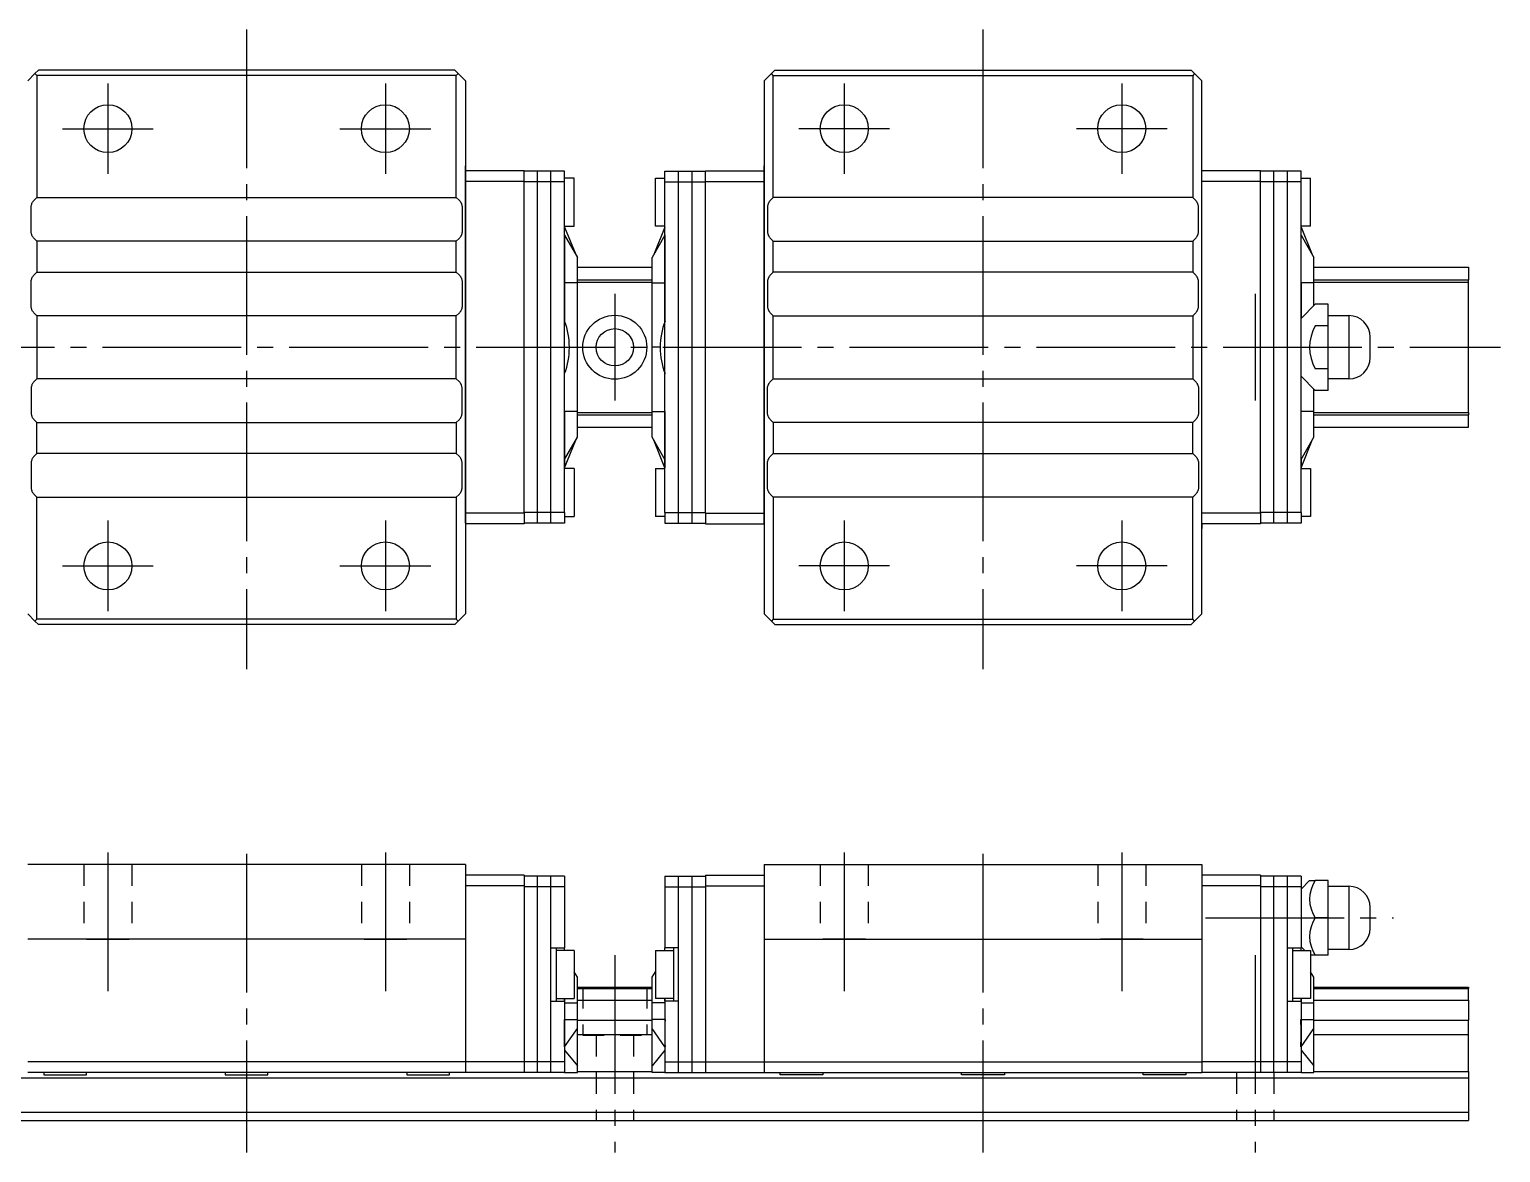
# Model space of a CAD drawing. Extents: x -21 to 215, y 874 to 999.
# Drawn here: x 77 to 214.8, y 893.3 to 998.6 of the extents above; entities that cross this region are included whole.
import ezdxf

# ---------------------------------------------------------------- set-up
doc = ezdxf.new("R2010")
doc.units = 0
doc.linetypes.add('CENTER', pattern=[17.5, 13, -1.5, 1.5, -1.5])
doc.linetypes.add('DASHED', pattern=[3.5, 2, -1.5])
doc.layers.get('0').update_dxf_attribs({"linetype": 'CONTINUOUS'})
doc.layers.add('CENTER', color=1, linetype='CENTER')

msp = doc.modelspace()

# ---------------------------------------------------------------- linework, layer by layer
at = {"color": 7, "linetype": 'CONTINUOUS'}
for p, q in [((77.48, 994.5), (76.81, 993.83)), ((77.81, 994.83), (77.48, 994.5)), ((77.48, 994.5), (77.66, 994.33)), ((116.96, 994.33), (77.66, 994.33)), ((77.66, 994.33), (77.66, 982.88)), ((116.81, 994.83), (77.81, 994.83)), ((117.13, 994.5), (116.81, 994.83)), ((116.96, 994.33), (117.13, 994.5)), ((116.96, 982.88), (116.96, 994.33)), ((117.81, 993.83), (117.13, 994.5)), ((145.81, 993.83), (146.48, 994.5)), ((146.48, 994.5), (146.81, 994.83)), ((146.66, 994.33), (146.48, 994.5)), ((146.66, 994.33), (185.96, 994.33)), ((146.66, 982.88), (146.66, 994.33)), ((146.81, 994.83), (185.81, 994.83)), ((185.81, 994.83), (186.13, 994.5)), ((186.13, 994.5), (185.96, 994.33)), ((185.96, 994.33), (185.96, 982.88)), ((186.13, 994.5), (186.81, 993.83)), ((117.81, 993.83), (117.81, 943.83)), ((145.81, 993.83), (145.81, 943.83)), ((186.81, 943.83), (186.81, 993.83)), ((117.81, 985.33), (117.81, 985.83)), ((145.81, 985.33), (145.81, 985.83)), ((186.81, 985.33), (186.81, 985.83)), ((117.81, 985.43), (117.81, 976.63)), ((123.31, 985.38), (117.81, 985.38)), ((117.81, 952.33), (117.81, 985.33)), ((123.31, 984.38), (117.81, 984.38)), ((123.31, 984.38), (123.31, 985.38)), ((127.11, 985.33), (123.31, 985.33)), ((123.31, 953.28), (123.31, 984.38)), ((127.11, 984.33), (123.31, 984.33)), ((124.57, 952.33), (124.57, 985.33)), ((125.83, 952.33), (125.83, 985.33)), ((127.11, 984.33), (127.11, 985.33)), ((128.01, 984.68), (127.11, 984.68)), ((127.11, 953.33), (127.11, 984.33)), ((128.01, 980.18), (128.01, 984.68)), ((135.61, 984.68), (136.51, 984.68)), ((135.61, 980.18), (135.61, 984.68)), ((136.51, 984.33), (136.51, 985.33)), ((136.51, 985.33), (140.31, 985.33)), ((136.51, 953.33), (136.51, 984.33)), ((136.51, 984.33), (140.31, 984.33)), ((137.79, 952.33), (137.79, 985.33)), ((139.05, 952.33), (139.05, 985.33)), ((140.31, 985.38), (145.81, 985.38)), ((140.31, 984.38), (140.31, 985.38)), ((140.31, 953.28), (140.31, 984.38)), ((140.31, 984.38), (145.81, 984.38)), ((145.81, 985.43), (145.81, 976.63)), ((145.81, 952.33), (145.81, 985.33)), ((186.81, 976.63), (186.81, 985.43)), ((192.31, 985.38), (186.81, 985.38)), ((186.81, 952.33), (186.81, 985.33)), ((192.31, 984.38), (186.81, 984.38)), ((192.31, 984.38), (192.31, 985.38)), ((196.11, 985.33), (192.31, 985.33)), ((192.31, 979.48), (192.31, 984.38)), ((196.11, 984.33), (192.31, 984.33)), ((193.57, 952.33), (193.57, 985.33)), ((194.83, 952.33), (194.83, 985.33)), ((196.11, 984.33), (196.11, 985.33)), ((196.11, 984.68), (197.01, 984.68)), ((196.11, 953.33), (196.11, 984.33)), ((197.01, 980.18), (197.01, 984.68)), ((77.4, 982.62), (77.66, 982.88)), ((77.66, 982.88), (116.96, 982.88)), ((116.96, 982.88), (117.22, 982.62)), ((146.66, 982.88), (146.4, 982.62)), ((185.96, 982.88), (146.66, 982.88)), ((186.22, 982.62), (185.96, 982.88)), ((77.11, 982.01), (77.12, 982.06)), ((77.11, 981.96), (77.11, 982.01)), ((77.11, 981.91), (77.11, 981.96)), ((77.11, 979.74), (77.11, 981.91)), ((77.12, 982.06), (77.13, 982.11)), ((77.13, 982.11), (77.14, 982.16)), ((77.14, 982.16), (77.15, 982.2)), ((77.15, 982.2), (77.17, 982.25)), ((77.17, 982.25), (77.19, 982.3)), ((77.19, 982.3), (77.2, 982.34)), ((77.2, 982.34), (77.23, 982.38)), ((77.23, 982.38), (77.25, 982.43)), ((77.25, 982.43), (77.28, 982.47)), ((77.28, 982.47), (77.31, 982.51)), ((77.31, 982.51), (77.34, 982.55)), ((77.34, 982.55), (77.37, 982.58)), ((77.37, 982.58), (77.4, 982.62)), ((117.22, 982.62), (117.25, 982.58)), ((117.25, 982.58), (117.28, 982.55)), ((117.28, 982.55), (117.31, 982.51)), ((117.31, 982.51), (117.34, 982.47)), ((117.34, 982.47), (117.37, 982.43)), ((117.37, 982.43), (117.39, 982.38)), ((117.39, 982.38), (117.41, 982.34)), ((117.41, 982.34), (117.43, 982.3)), ((117.43, 982.3), (117.45, 982.25)), ((117.45, 982.25), (117.47, 982.2)), ((117.47, 982.2), (117.48, 982.16)), ((117.48, 982.16), (117.49, 982.11)), ((117.49, 982.11), (117.5, 982.06)), ((117.5, 982.06), (117.5, 982.01)), ((117.5, 982.01), (117.51, 981.96)), ((117.51, 981.96), (117.51, 981.91)), ((117.51, 981.91), (117.51, 979.74)), ((146.12, 982.06), (146.11, 982.01)), ((146.11, 982.01), (146.11, 981.96)), ((146.11, 981.96), (146.11, 981.91)), ((146.11, 981.91), (146.11, 979.74)), ((146.13, 982.11), (146.12, 982.06)), ((146.14, 982.16), (146.13, 982.11)), ((146.15, 982.2), (146.14, 982.16)), ((146.17, 982.25), (146.15, 982.2)), ((146.19, 982.3), (146.17, 982.25)), ((146.2, 982.34), (146.19, 982.3)), ((146.23, 982.38), (146.2, 982.34)), ((146.25, 982.43), (146.23, 982.38)), ((146.28, 982.47), (146.25, 982.43)), ((146.31, 982.51), (146.28, 982.47)), ((146.34, 982.55), (146.31, 982.51)), ((146.37, 982.58), (146.34, 982.55)), ((146.4, 982.62), (146.37, 982.58)), ((186.25, 982.58), (186.22, 982.62)), ((186.28, 982.55), (186.25, 982.58)), ((186.31, 982.51), (186.28, 982.55)), ((186.34, 982.47), (186.31, 982.51)), ((186.37, 982.43), (186.34, 982.47)), ((186.39, 982.38), (186.37, 982.43)), ((186.41, 982.34), (186.39, 982.38)), ((186.43, 982.3), (186.41, 982.34)), ((186.45, 982.25), (186.43, 982.3)), ((186.47, 982.2), (186.45, 982.25)), ((186.48, 982.16), (186.47, 982.2)), ((186.49, 982.11), (186.48, 982.16)), ((186.5, 982.06), (186.49, 982.11)), ((186.5, 982.01), (186.5, 982.06)), ((186.51, 981.96), (186.5, 982.01)), ((186.51, 981.91), (186.51, 981.96)), ((186.51, 979.74), (186.51, 981.91)), ((127.11, 980.18), (128.01, 980.18)), ((136.51, 980.18), (135.61, 980.18)), ((197.01, 980.18), (196.11, 980.18)), ((77.11, 979.69), (77.11, 979.74)), ((77.11, 979.64), (77.11, 979.69)), ((77.12, 979.59), (77.11, 979.64)), ((77.13, 979.55), (77.12, 979.59)), ((77.14, 979.5), (77.13, 979.55)), ((77.15, 979.45), (77.14, 979.5)), ((77.17, 979.4), (77.15, 979.45)), ((77.19, 979.36), (77.17, 979.4)), ((77.2, 979.31), (77.19, 979.36)), ((77.23, 979.27), (77.2, 979.31)), ((77.25, 979.23), (77.23, 979.27)), ((77.28, 979.19), (77.25, 979.23)), ((77.31, 979.15), (77.28, 979.19)), ((77.34, 979.11), (77.31, 979.15)), ((77.37, 979.07), (77.34, 979.11)), ((77.4, 979.03), (77.37, 979.07)), ((77.66, 978.78), (77.4, 979.03)), ((77.66, 978.78), (77.66, 975.88)), ((116.96, 978.78), (77.66, 978.78)), ((117.22, 979.03), (116.96, 978.78)), ((116.96, 975.88), (116.96, 978.78)), ((117.25, 979.07), (117.22, 979.03)), ((117.28, 979.11), (117.25, 979.07)), ((117.31, 979.15), (117.28, 979.11)), ((117.34, 979.19), (117.31, 979.15)), ((117.37, 979.23), (117.34, 979.19)), ((117.39, 979.27), (117.37, 979.23)), ((117.41, 979.31), (117.39, 979.27)), ((117.43, 979.36), (117.41, 979.31)), ((117.45, 979.4), (117.43, 979.36)), ((117.47, 979.45), (117.45, 979.4)), ((117.48, 979.5), (117.47, 979.45)), ((117.49, 979.55), (117.48, 979.5)), ((117.5, 979.59), (117.49, 979.55)), ((117.51, 979.69), (117.5, 979.64)), ((117.5, 979.64), (117.5, 979.59)), ((117.51, 979.74), (117.51, 979.69)), ((127.11, 980.11), (128.15, 977.53)), ((127.11, 979.36), (127.11, 980.11)), ((127.11, 980.11), (127.11, 980.11)), ((127.11, 979.36), (128.31, 977.26)), ((127.11, 979.36), (127.11, 979.36)), ((136.51, 979.36), (135.31, 977.26)), ((136.51, 980.11), (135.47, 977.53)), ((136.51, 979.36), (136.51, 980.11)), ((136.51, 980.11), (136.51, 980.11)), ((136.51, 979.36), (136.51, 979.36)), ((146.11, 979.74), (146.11, 979.69)), ((146.11, 979.69), (146.11, 979.64)), ((146.11, 979.64), (146.12, 979.59)), ((146.12, 979.59), (146.13, 979.55)), ((146.13, 979.55), (146.14, 979.5)), ((146.14, 979.5), (146.15, 979.45)), ((146.15, 979.45), (146.17, 979.4)), ((146.17, 979.4), (146.19, 979.36)), ((146.19, 979.36), (146.2, 979.31)), ((146.2, 979.31), (146.23, 979.27)), ((146.23, 979.27), (146.25, 979.23)), ((146.25, 979.23), (146.28, 979.19)), ((146.28, 979.19), (146.31, 979.15)), ((146.31, 979.15), (146.34, 979.11)), ((146.34, 979.11), (146.37, 979.07)), ((146.37, 979.07), (146.4, 979.03)), ((146.4, 979.03), (146.66, 978.78)), ((146.66, 978.78), (185.96, 978.78)), ((146.66, 975.88), (146.66, 978.78)), ((185.96, 978.78), (186.22, 979.03)), ((185.96, 978.78), (185.96, 975.88)), ((186.22, 979.03), (186.25, 979.07)), ((186.25, 979.07), (186.28, 979.11)), ((186.28, 979.11), (186.31, 979.15)), ((186.31, 979.15), (186.34, 979.19)), ((186.34, 979.19), (186.37, 979.23)), ((186.37, 979.23), (186.39, 979.27)), ((186.39, 979.27), (186.41, 979.31)), ((186.41, 979.31), (186.43, 979.36)), ((186.43, 979.36), (186.45, 979.4)), ((186.45, 979.4), (186.47, 979.45)), ((186.47, 979.45), (186.48, 979.5)), ((186.48, 979.5), (186.49, 979.55)), ((186.49, 979.55), (186.5, 979.59)), ((186.5, 979.64), (186.51, 979.69)), ((186.5, 979.59), (186.5, 979.64)), ((186.51, 979.69), (186.51, 979.74)), ((192.31, 978.29), (192.31, 979.48)), ((192.31, 978.29), (192.31, 979.48)), ((196.11, 980.11), (197.15, 977.53)), ((196.11, 980.11), (197.15, 977.53)), ((196.11, 980.11), (196.11, 980.11)), ((196.11, 979.36), (196.11, 980.11)), ((196.11, 979.36), (196.11, 980.11)), ((196.11, 980.11), (196.11, 980.11)), ((196.11, 979.36), (197.31, 977.26)), ((196.11, 979.36), (197.31, 977.26)), ((196.11, 979.36), (196.11, 979.36)), ((196.11, 979.36), (196.11, 979.36)), ((192.31, 953.28), (192.31, 978.29)), ((117.81, 976.63), (117.81, 952.23)), ((128.31, 960.4), (128.31, 977.26)), ((128.31, 976.33), (135.31, 976.33)), ((135.31, 960.4), (135.31, 977.26)), ((145.81, 976.63), (145.81, 952.23)), ((186.81, 961.03), (186.81, 976.63)), ((197.31, 972.73), (197.31, 977.26)), ((197.31, 976.33), (211.81, 976.33)), ((211.81, 976.33), (211.81, 975.15)), ((77.11, 975.01), (77.12, 975.06)), ((77.11, 974.96), (77.11, 975.01)), ((77.11, 974.91), (77.11, 974.96)), ((77.11, 972.74), (77.11, 974.91)), ((77.12, 975.06), (77.13, 975.11)), ((77.13, 975.11), (77.14, 975.16)), ((77.14, 975.16), (77.15, 975.2)), ((77.15, 975.2), (77.17, 975.25)), ((77.17, 975.25), (77.19, 975.3)), ((77.19, 975.3), (77.2, 975.34)), ((77.2, 975.34), (77.23, 975.38)), ((77.23, 975.38), (77.25, 975.43)), ((77.25, 975.43), (77.28, 975.47)), ((77.28, 975.47), (77.31, 975.51)), ((77.31, 975.51), (77.34, 975.55)), ((77.34, 975.55), (77.37, 975.58)), ((77.37, 975.58), (77.4, 975.62)), ((77.4, 975.62), (77.66, 975.88)), ((77.66, 975.88), (116.96, 975.88)), ((116.96, 975.88), (117.22, 975.62)), ((117.22, 975.62), (117.25, 975.58)), ((117.25, 975.58), (117.28, 975.55)), ((117.28, 975.55), (117.31, 975.51)), ((117.31, 975.51), (117.34, 975.47)), ((117.34, 975.47), (117.37, 975.43)), ((117.37, 975.43), (117.39, 975.38)), ((117.39, 975.38), (117.41, 975.34)), ((117.41, 975.34), (117.43, 975.3)), ((117.43, 975.3), (117.45, 975.25)), ((117.45, 975.25), (117.47, 975.2)), ((117.47, 975.2), (117.48, 975.16)), ((117.48, 975.16), (117.49, 975.11)), ((117.49, 975.11), (117.5, 975.06)), ((117.5, 975.06), (117.5, 975.01)), ((117.5, 975.01), (117.51, 974.96)), ((117.51, 974.96), (117.51, 974.91)), ((117.51, 974.91), (117.51, 972.74)), ((128.31, 974.86), (127.11, 974.86)), ((127.11, 974.86), (127.11, 974.86)), ((127.11, 974.86), (127.11, 972.32)), ((128.31, 975.15), (135.31, 975.15)), ((128.31, 974.93), (135.31, 974.93)), ((135.31, 974.86), (136.51, 974.86)), ((136.51, 974.86), (136.51, 972.32)), ((136.51, 974.86), (136.51, 974.86)), ((146.12, 975.06), (146.11, 975.01)), ((146.11, 975.01), (146.11, 974.96)), ((146.11, 974.96), (146.11, 974.91)), ((146.11, 974.91), (146.11, 972.74)), ((146.13, 975.11), (146.12, 975.06)), ((146.14, 975.16), (146.13, 975.11)), ((146.15, 975.2), (146.14, 975.16)), ((146.17, 975.25), (146.15, 975.2)), ((146.19, 975.3), (146.17, 975.25)), ((146.2, 975.34), (146.19, 975.3)), ((146.23, 975.38), (146.2, 975.34)), ((146.25, 975.43), (146.23, 975.38)), ((146.28, 975.47), (146.25, 975.43)), ((146.31, 975.51), (146.28, 975.47)), ((146.34, 975.55), (146.31, 975.51)), ((146.37, 975.58), (146.34, 975.55)), ((146.4, 975.62), (146.37, 975.58)), ((146.66, 975.88), (146.4, 975.62)), ((185.96, 975.88), (146.66, 975.88)), ((186.22, 975.62), (185.96, 975.88)), ((186.25, 975.58), (186.22, 975.62)), ((186.28, 975.55), (186.25, 975.58)), ((186.31, 975.51), (186.28, 975.55)), ((186.34, 975.47), (186.31, 975.51)), ((186.37, 975.43), (186.34, 975.47)), ((186.39, 975.38), (186.37, 975.43)), ((186.41, 975.34), (186.39, 975.38)), ((186.43, 975.3), (186.41, 975.34)), ((186.45, 975.25), (186.43, 975.3)), ((186.47, 975.2), (186.45, 975.25)), ((186.48, 975.16), (186.47, 975.2)), ((186.49, 975.11), (186.48, 975.16)), ((186.5, 975.06), (186.49, 975.11)), ((186.5, 975.01), (186.5, 975.06)), ((186.51, 974.96), (186.5, 975.01)), ((186.51, 974.91), (186.51, 974.96)), ((186.51, 972.74), (186.51, 974.91)), ((196.11, 974.86), (196.11, 974.86)), ((196.11, 974.86), (196.11, 972.32)), ((197.31, 974.86), (196.11, 974.86)), ((196.11, 974.86), (196.11, 972.32)), ((197.31, 974.86), (196.11, 974.86)), ((196.11, 974.86), (196.11, 974.86)), ((197.31, 975.15), (211.81, 975.15)), ((197.31, 974.93), (211.81, 974.93)), ((211.81, 974.93), (211.81, 975.15)), ((211.81, 962.73), (211.81, 974.93)), ((77.11, 972.69), (77.11, 972.74)), ((77.11, 972.64), (77.11, 972.69)), ((77.12, 972.59), (77.11, 972.64)), ((77.13, 972.55), (77.12, 972.59)), ((77.14, 972.5), (77.13, 972.55)), ((77.15, 972.45), (77.14, 972.5)), ((77.17, 972.4), (77.15, 972.45)), ((77.19, 972.36), (77.17, 972.4)), ((77.2, 972.31), (77.19, 972.36)), ((77.23, 972.27), (77.2, 972.31)), ((77.25, 972.23), (77.23, 972.27)), ((77.28, 972.19), (77.25, 972.23)), ((77.31, 972.15), (77.28, 972.19)), ((77.34, 972.11), (77.31, 972.15)), ((77.37, 972.07), (77.34, 972.11)), ((77.4, 972.03), (77.37, 972.07)), ((77.66, 971.78), (77.4, 972.03)), ((117.22, 972.03), (116.96, 971.78)), ((117.25, 972.07), (117.22, 972.03)), ((117.28, 972.11), (117.25, 972.07)), ((117.31, 972.15), (117.28, 972.11)), ((117.34, 972.19), (117.31, 972.15)), ((117.37, 972.23), (117.34, 972.19)), ((117.39, 972.27), (117.37, 972.23)), ((117.41, 972.31), (117.39, 972.27)), ((117.43, 972.36), (117.41, 972.31)), ((117.45, 972.4), (117.43, 972.36)), ((117.47, 972.45), (117.45, 972.4)), ((117.48, 972.5), (117.47, 972.45)), ((117.49, 972.55), (117.48, 972.5)), ((117.5, 972.59), (117.49, 972.55)), ((117.51, 972.69), (117.5, 972.64)), ((117.5, 972.64), (117.5, 972.59)), ((117.51, 972.74), (117.51, 972.69)), ((127.11, 972.32), (127.11, 971.28)), ((136.51, 972.32), (136.51, 971.28)), ((146.11, 972.74), (146.11, 972.69)), ((146.11, 972.69), (146.11, 972.64)), ((146.11, 972.64), (146.12, 972.59)), ((146.12, 972.59), (146.13, 972.55)), ((146.13, 972.55), (146.14, 972.5)), ((146.14, 972.5), (146.15, 972.45)), ((146.15, 972.45), (146.17, 972.4)), ((146.17, 972.4), (146.19, 972.36)), ((146.19, 972.36), (146.2, 972.31)), ((146.2, 972.31), (146.23, 972.27)), ((146.23, 972.27), (146.25, 972.23)), ((146.25, 972.23), (146.28, 972.19)), ((146.28, 972.19), (146.31, 972.15)), ((146.31, 972.15), (146.34, 972.11)), ((146.34, 972.11), (146.37, 972.07)), ((146.37, 972.07), (146.4, 972.03)), ((146.4, 972.03), (146.66, 971.78)), ((185.96, 971.78), (186.22, 972.03)), ((186.22, 972.03), (186.25, 972.07)), ((186.25, 972.07), (186.28, 972.11)), ((186.28, 972.11), (186.31, 972.15)), ((186.31, 972.15), (186.34, 972.19)), ((186.34, 972.19), (186.37, 972.23)), ((186.37, 972.23), (186.39, 972.27)), ((186.39, 972.27), (186.41, 972.31)), ((186.41, 972.31), (186.43, 972.36)), ((186.43, 972.36), (186.45, 972.4)), ((186.45, 972.4), (186.47, 972.45)), ((186.47, 972.45), (186.48, 972.5)), ((186.48, 972.5), (186.49, 972.55)), ((186.49, 972.55), (186.5, 972.59)), ((186.5, 972.64), (186.51, 972.69)), ((186.5, 972.59), (186.5, 972.64)), ((186.51, 972.69), (186.51, 972.74)), ((196.11, 971.53), (197.45, 972.87)), ((196.11, 972.32), (196.11, 971.53)), ((196.11, 972.32), (196.11, 971.53)), ((198.66, 972.87), (197.45, 972.87)), ((198.66, 970.85), (198.66, 972.87)), ((116.96, 971.78), (77.66, 971.78)), ((77.66, 971.78), (77.66, 965.88)), ((77.66, 970.87), (77.66, 966.78)), ((116.96, 965.88), (116.96, 971.78)), ((116.96, 966.78), (116.96, 970.87)), ((127.11, 971.28), (127.11, 971.28)), ((136.51, 971.28), (136.51, 971.28)), ((146.66, 971.78), (185.96, 971.78)), ((146.66, 965.88), (146.66, 971.78)), ((146.66, 966.78), (146.66, 970.87)), ((185.96, 971.78), (185.96, 965.88)), ((185.96, 970.87), (185.96, 966.78)), ((198.66, 970.85), (197.45, 970.85)), ((198.66, 971.8), (200.59, 971.8)), ((198.66, 966.81), (198.66, 970.85)), ((200.59, 971.8), (200.59, 965.86)), ((202.59, 967.86), (202.59, 969.8)), ((127.55, 968.83), (128.31, 968.83)), ((136.06, 968.83), (135.31, 968.83)), ((127.11, 966.37), (127.11, 966.37)), ((127.11, 965.33), (127.11, 966.37)), ((136.51, 965.33), (136.51, 966.37)), ((136.51, 966.37), (136.51, 966.37)), ((198.66, 966.81), (197.45, 966.81)), ((198.66, 964.79), (198.66, 966.81)), ((77.12, 965.06), (77.11, 965.01)), ((77.11, 965.01), (77.11, 964.96)), ((77.11, 964.96), (77.11, 964.91)), ((77.13, 965.11), (77.12, 965.06)), ((77.14, 965.16), (77.13, 965.11)), ((77.15, 965.2), (77.14, 965.16)), ((77.17, 965.25), (77.15, 965.2)), ((77.19, 965.3), (77.17, 965.25)), ((77.2, 965.34), (77.19, 965.3)), ((77.23, 965.38), (77.2, 965.34)), ((77.25, 965.43), (77.23, 965.38)), ((77.28, 965.47), (77.25, 965.43)), ((77.31, 965.51), (77.28, 965.47)), ((77.34, 965.55), (77.31, 965.51)), ((77.37, 965.58), (77.34, 965.55)), ((77.4, 965.62), (77.37, 965.58)), ((77.66, 965.88), (77.4, 965.62)), ((116.96, 965.88), (77.66, 965.88)), ((117.22, 965.62), (116.96, 965.88)), ((117.25, 965.58), (117.22, 965.62)), ((117.28, 965.55), (117.25, 965.58)), ((117.31, 965.51), (117.28, 965.55)), ((117.34, 965.47), (117.31, 965.51)), ((117.37, 965.43), (117.34, 965.47)), ((117.39, 965.38), (117.37, 965.43)), ((117.41, 965.34), (117.39, 965.38)), ((117.43, 965.3), (117.41, 965.34)), ((117.45, 965.25), (117.43, 965.3)), ((117.47, 965.2), (117.45, 965.25)), ((117.48, 965.16), (117.47, 965.2)), ((117.49, 965.11), (117.48, 965.16)), ((117.5, 965.06), (117.49, 965.11)), ((117.5, 965.01), (117.5, 965.06)), ((117.51, 964.96), (117.5, 965.01)), ((117.51, 964.91), (117.51, 964.96)), ((127.11, 962.8), (127.11, 965.33)), ((136.51, 962.8), (136.51, 965.33)), ((146.11, 965.01), (146.12, 965.06)), ((146.11, 964.96), (146.11, 965.01)), ((146.11, 964.91), (146.11, 964.96)), ((146.12, 965.06), (146.13, 965.11)), ((146.13, 965.11), (146.14, 965.16)), ((146.14, 965.16), (146.15, 965.2)), ((146.15, 965.2), (146.17, 965.25)), ((146.17, 965.25), (146.19, 965.3)), ((146.19, 965.3), (146.2, 965.34)), ((146.2, 965.34), (146.23, 965.38)), ((146.23, 965.38), (146.25, 965.43)), ((146.25, 965.43), (146.28, 965.47)), ((146.28, 965.47), (146.31, 965.51)), ((146.31, 965.51), (146.34, 965.55)), ((146.34, 965.55), (146.37, 965.58)), ((146.37, 965.58), (146.4, 965.62)), ((146.4, 965.62), (146.66, 965.88)), ((146.66, 965.88), (185.96, 965.88)), ((185.96, 965.88), (186.22, 965.62)), ((186.22, 965.62), (186.25, 965.58)), ((186.25, 965.58), (186.28, 965.55)), ((186.28, 965.55), (186.31, 965.51)), ((186.31, 965.51), (186.34, 965.47)), ((186.34, 965.47), (186.37, 965.43)), ((186.37, 965.43), (186.39, 965.38)), ((186.39, 965.38), (186.41, 965.34)), ((186.41, 965.34), (186.43, 965.3)), ((186.43, 965.3), (186.45, 965.25)), ((186.45, 965.25), (186.47, 965.2)), ((186.47, 965.2), (186.48, 965.16)), ((186.48, 965.16), (186.49, 965.11)), ((186.49, 965.11), (186.5, 965.06)), ((186.5, 965.06), (186.5, 965.01)), ((186.5, 965.01), (186.51, 964.96)), ((186.51, 964.96), (186.51, 964.91)), ((196.11, 965.33), (196.11, 966.13)), ((197.45, 964.79), (196.11, 966.13)), ((196.11, 962.8), (196.11, 965.33)), ((200.59, 965.86), (198.66, 965.86)), ((77.11, 964.91), (77.11, 962.74)), ((117.51, 962.74), (117.51, 964.91)), ((146.11, 962.74), (146.11, 964.91)), ((186.51, 964.91), (186.51, 962.74)), ((197.31, 960.4), (197.31, 964.93)), ((198.66, 964.79), (197.45, 964.79)), ((77.11, 962.74), (77.11, 962.69)), ((77.11, 962.69), (77.11, 962.64)), ((77.11, 962.64), (77.12, 962.59)), ((77.12, 962.59), (77.13, 962.55)), ((77.13, 962.55), (77.14, 962.5)), ((77.14, 962.5), (77.15, 962.45)), ((77.15, 962.45), (77.17, 962.4)), ((77.17, 962.4), (77.19, 962.36)), ((77.19, 962.36), (77.2, 962.31)), ((77.2, 962.31), (77.23, 962.27)), ((77.23, 962.27), (77.25, 962.23)), ((77.25, 962.23), (77.28, 962.19)), ((117.34, 962.19), (117.37, 962.23)), ((117.37, 962.23), (117.39, 962.27)), ((117.39, 962.27), (117.41, 962.31)), ((117.41, 962.31), (117.43, 962.36)), ((117.43, 962.36), (117.45, 962.4)), ((117.45, 962.4), (117.47, 962.45)), ((117.47, 962.45), (117.48, 962.5)), ((117.48, 962.5), (117.49, 962.55)), ((117.49, 962.55), (117.5, 962.59)), ((117.5, 962.64), (117.51, 962.69)), ((117.5, 962.59), (117.5, 962.64)), ((117.51, 962.69), (117.51, 962.74)), ((128.31, 962.8), (127.11, 962.8)), ((127.11, 962.8), (127.11, 962.8)), ((128.31, 962.73), (135.31, 962.73)), ((128.31, 962.5), (135.31, 962.5)), ((135.31, 962.8), (136.51, 962.8)), ((136.51, 962.8), (136.51, 962.8)), ((146.11, 962.69), (146.11, 962.74)), ((146.11, 962.64), (146.11, 962.69)), ((146.12, 962.59), (146.11, 962.64)), ((146.13, 962.55), (146.12, 962.59)), ((146.14, 962.5), (146.13, 962.55)), ((146.15, 962.45), (146.14, 962.5)), ((146.17, 962.4), (146.15, 962.45)), ((146.19, 962.36), (146.17, 962.4)), ((146.2, 962.31), (146.19, 962.36)), ((146.23, 962.27), (146.2, 962.31)), ((146.25, 962.23), (146.23, 962.27)), ((146.28, 962.19), (146.25, 962.23)), ((186.37, 962.23), (186.34, 962.19)), ((186.39, 962.27), (186.37, 962.23)), ((186.41, 962.31), (186.39, 962.27)), ((186.43, 962.36), (186.41, 962.31)), ((186.45, 962.4), (186.43, 962.36)), ((186.47, 962.45), (186.45, 962.4)), ((186.48, 962.5), (186.47, 962.45)), ((186.49, 962.55), (186.48, 962.5)), ((186.5, 962.59), (186.49, 962.55)), ((186.51, 962.69), (186.5, 962.64)), ((186.5, 962.64), (186.5, 962.59)), ((186.51, 962.74), (186.51, 962.69)), ((197.31, 962.8), (196.11, 962.8)), ((196.11, 962.8), (196.11, 962.8)), ((197.31, 962.73), (211.81, 962.73)), ((197.31, 962.5), (211.81, 962.5)), ((211.81, 962.73), (211.81, 962.5)), ((211.81, 961.33), (211.81, 962.5)), ((77.28, 962.19), (77.31, 962.15)), ((77.31, 962.15), (77.34, 962.11)), ((77.34, 962.11), (77.37, 962.07)), ((77.37, 962.07), (77.4, 962.03)), ((77.4, 962.03), (77.66, 961.78)), ((77.66, 958.88), (77.66, 961.78)), ((77.66, 961.78), (116.96, 961.78)), ((116.96, 961.78), (117.22, 962.03)), ((116.96, 961.78), (116.96, 958.88)), ((117.22, 962.03), (117.25, 962.07)), ((117.25, 962.07), (117.28, 962.11)), ((117.28, 962.11), (117.31, 962.15)), ((117.31, 962.15), (117.34, 962.19)), ((128.31, 961.33), (135.31, 961.33)), ((146.31, 962.15), (146.28, 962.19)), ((146.34, 962.11), (146.31, 962.15)), ((146.37, 962.07), (146.34, 962.11)), ((146.4, 962.03), (146.37, 962.07)), ((146.66, 961.78), (146.4, 962.03)), ((185.96, 961.78), (146.66, 961.78)), ((146.66, 961.78), (146.66, 958.88)), ((186.22, 962.03), (185.96, 961.78)), ((185.96, 958.88), (185.96, 961.78)), ((186.25, 962.07), (186.22, 962.03)), ((186.28, 962.11), (186.25, 962.07)), ((186.31, 962.15), (186.28, 962.11)), ((186.34, 962.19), (186.31, 962.15)), ((186.81, 952.23), (186.81, 961.03)), ((197.31, 961.33), (211.81, 961.33)), ((127.11, 958.3), (128.31, 960.4)), ((127.11, 957.54), (128.15, 960.12)), ((136.51, 958.3), (135.31, 960.4)), ((136.51, 957.54), (135.47, 960.12)), ((196.11, 958.3), (197.31, 960.4)), ((196.11, 957.54), (197.15, 960.12)), ((77.12, 958.06), (77.11, 958.01)), ((77.13, 958.11), (77.12, 958.06)), ((77.14, 958.16), (77.13, 958.11)), ((77.15, 958.2), (77.14, 958.16)), ((77.17, 958.25), (77.15, 958.2)), ((77.19, 958.3), (77.17, 958.25)), ((77.2, 958.34), (77.19, 958.3)), ((77.23, 958.38), (77.2, 958.34)), ((77.25, 958.43), (77.23, 958.38)), ((77.28, 958.47), (77.25, 958.43)), ((77.31, 958.51), (77.28, 958.47)), ((77.34, 958.55), (77.31, 958.51)), ((77.37, 958.58), (77.34, 958.55)), ((77.4, 958.62), (77.37, 958.58)), ((77.66, 958.88), (77.4, 958.62)), ((116.96, 958.88), (77.66, 958.88)), ((117.22, 958.62), (116.96, 958.88)), ((117.25, 958.58), (117.22, 958.62)), ((117.28, 958.55), (117.25, 958.58)), ((117.31, 958.51), (117.28, 958.55)), ((117.34, 958.47), (117.31, 958.51)), ((117.37, 958.43), (117.34, 958.47)), ((117.39, 958.38), (117.37, 958.43)), ((117.41, 958.34), (117.39, 958.38)), ((117.43, 958.3), (117.41, 958.34)), ((117.45, 958.25), (117.43, 958.3)), ((117.47, 958.2), (117.45, 958.25)), ((117.48, 958.16), (117.47, 958.2)), ((117.49, 958.11), (117.48, 958.16)), ((117.5, 958.06), (117.49, 958.11)), ((117.5, 958.01), (117.5, 958.06)), ((127.11, 958.3), (127.11, 957.54)), ((127.11, 958.3), (127.11, 958.3)), ((136.51, 958.3), (136.51, 957.54)), ((136.51, 958.3), (136.51, 958.3)), ((146.11, 958.01), (146.12, 958.06)), ((146.12, 958.06), (146.13, 958.11)), ((146.13, 958.11), (146.14, 958.16)), ((146.14, 958.16), (146.15, 958.2)), ((146.15, 958.2), (146.17, 958.25)), ((146.17, 958.25), (146.19, 958.3)), ((146.19, 958.3), (146.2, 958.34)), ((146.2, 958.34), (146.23, 958.38)), ((146.23, 958.38), (146.25, 958.43)), ((146.25, 958.43), (146.28, 958.47)), ((146.28, 958.47), (146.31, 958.51)), ((146.31, 958.51), (146.34, 958.55)), ((146.34, 958.55), (146.37, 958.58)), ((146.37, 958.58), (146.4, 958.62)), ((146.4, 958.62), (146.66, 958.88)), ((146.66, 958.88), (185.96, 958.88)), ((185.96, 958.88), (186.22, 958.62)), ((186.22, 958.62), (186.25, 958.58)), ((186.25, 958.58), (186.28, 958.55)), ((186.28, 958.55), (186.31, 958.51)), ((186.31, 958.51), (186.34, 958.47)), ((186.34, 958.47), (186.37, 958.43)), ((186.37, 958.43), (186.39, 958.38)), ((186.39, 958.38), (186.41, 958.34)), ((186.41, 958.34), (186.43, 958.3)), ((186.43, 958.3), (186.45, 958.25)), ((186.45, 958.25), (186.47, 958.2)), ((186.47, 958.2), (186.48, 958.16)), ((186.48, 958.16), (186.49, 958.11)), ((186.49, 958.11), (186.5, 958.06)), ((186.5, 958.06), (186.5, 958.01)), ((196.11, 958.3), (196.11, 957.54)), ((196.11, 958.3), (196.11, 958.3)), ((77.11, 958.01), (77.11, 957.96)), ((77.11, 957.96), (77.11, 957.91)), ((77.11, 957.91), (77.11, 955.74)), ((117.51, 957.96), (117.5, 958.01)), ((117.51, 957.91), (117.51, 957.96)), ((117.51, 955.74), (117.51, 957.91)), ((127.11, 957.54), (127.11, 957.54)), ((128.01, 957.48), (127.11, 957.48)), ((128.01, 957.48), (128.01, 952.98)), ((135.61, 957.48), (135.61, 952.98)), ((135.61, 957.48), (136.51, 957.48)), ((136.51, 957.54), (136.51, 957.54)), ((146.11, 957.96), (146.11, 958.01)), ((146.11, 957.91), (146.11, 957.96)), ((146.11, 955.74), (146.11, 957.91)), ((186.5, 958.01), (186.51, 957.96)), ((186.51, 957.96), (186.51, 957.91)), ((186.51, 957.91), (186.51, 955.74)), ((196.11, 957.54), (196.11, 957.54)), ((196.11, 957.48), (197.01, 957.48)), ((197.01, 957.48), (197.01, 952.98)), ((77.11, 955.74), (77.11, 955.69)), ((77.11, 955.69), (77.11, 955.64)), ((77.11, 955.64), (77.12, 955.59)), ((77.12, 955.59), (77.13, 955.55)), ((77.13, 955.55), (77.14, 955.5)), ((77.14, 955.5), (77.15, 955.45)), ((77.15, 955.45), (77.17, 955.4)), ((77.17, 955.4), (77.19, 955.36)), ((77.19, 955.36), (77.2, 955.31)), ((77.2, 955.31), (77.23, 955.27)), ((117.39, 955.27), (117.41, 955.31)), ((117.41, 955.31), (117.43, 955.36)), ((117.43, 955.36), (117.45, 955.4)), ((117.45, 955.4), (117.47, 955.45)), ((117.47, 955.45), (117.48, 955.5)), ((117.48, 955.5), (117.49, 955.55)), ((117.49, 955.55), (117.5, 955.59)), ((117.5, 955.64), (117.51, 955.69)), ((117.5, 955.59), (117.5, 955.64)), ((117.51, 955.69), (117.51, 955.74)), ((146.11, 955.69), (146.11, 955.74)), ((146.11, 955.64), (146.11, 955.69)), ((146.12, 955.59), (146.11, 955.64)), ((146.13, 955.55), (146.12, 955.59)), ((146.14, 955.5), (146.13, 955.55)), ((146.15, 955.45), (146.14, 955.5)), ((146.17, 955.4), (146.15, 955.45)), ((146.19, 955.36), (146.17, 955.4)), ((146.2, 955.31), (146.19, 955.36)), ((146.23, 955.27), (146.2, 955.31)), ((186.41, 955.31), (186.39, 955.27)), ((186.43, 955.36), (186.41, 955.31)), ((186.45, 955.4), (186.43, 955.36)), ((186.47, 955.45), (186.45, 955.4)), ((186.48, 955.5), (186.47, 955.45)), ((186.49, 955.55), (186.48, 955.5)), ((186.5, 955.59), (186.49, 955.55)), ((186.51, 955.69), (186.5, 955.64)), ((186.5, 955.64), (186.5, 955.59)), ((186.51, 955.74), (186.51, 955.69)), ((77.23, 955.27), (77.25, 955.23)), ((77.25, 955.23), (77.28, 955.19)), ((77.28, 955.19), (77.31, 955.15)), ((77.31, 955.15), (77.34, 955.11)), ((77.34, 955.11), (77.37, 955.07)), ((77.37, 955.07), (77.4, 955.03)), ((77.4, 955.03), (77.66, 954.78)), ((77.66, 954.78), (116.96, 954.78)), ((77.66, 943.33), (77.66, 954.78)), ((116.96, 954.78), (117.22, 955.03)), ((116.96, 954.78), (116.96, 943.33)), ((117.22, 955.03), (117.25, 955.07)), ((117.25, 955.07), (117.28, 955.11)), ((117.28, 955.11), (117.31, 955.15)), ((117.31, 955.15), (117.34, 955.19)), ((117.34, 955.19), (117.37, 955.23)), ((117.37, 955.23), (117.39, 955.27)), ((146.25, 955.23), (146.23, 955.27)), ((146.28, 955.19), (146.25, 955.23)), ((146.31, 955.15), (146.28, 955.19)), ((146.34, 955.11), (146.31, 955.15)), ((146.37, 955.07), (146.34, 955.11)), ((146.4, 955.03), (146.37, 955.07)), ((146.66, 954.78), (146.4, 955.03)), ((185.96, 954.78), (146.66, 954.78)), ((146.66, 954.78), (146.66, 943.33)), ((186.22, 955.03), (185.96, 954.78)), ((185.96, 943.33), (185.96, 954.78)), ((186.25, 955.07), (186.22, 955.03)), ((186.28, 955.11), (186.25, 955.07)), ((186.31, 955.15), (186.28, 955.11)), ((186.34, 955.19), (186.31, 955.15)), ((186.37, 955.23), (186.34, 955.19)), ((186.39, 955.27), (186.37, 955.23)), ((123.31, 953.28), (117.81, 953.28)), ((127.11, 953.33), (123.31, 953.33)), ((123.31, 953.28), (123.31, 952.28)), ((127.11, 953.33), (127.11, 952.33)), ((127.11, 952.98), (128.01, 952.98)), ((136.51, 952.98), (135.61, 952.98)), ((136.51, 953.33), (136.51, 952.33)), ((136.51, 953.33), (140.31, 953.33)), ((140.31, 953.28), (145.81, 953.28)), ((140.31, 953.28), (140.31, 952.28)), ((192.31, 953.28), (186.81, 953.28)), ((196.11, 953.33), (192.31, 953.33)), ((192.31, 953.28), (192.31, 952.28)), ((196.11, 953.33), (196.11, 952.33)), ((197.01, 952.98), (196.11, 952.98)), ((117.81, 952.33), (117.81, 951.83)), ((123.31, 952.28), (117.81, 952.28)), ((127.11, 952.33), (123.31, 952.33)), ((136.51, 952.33), (140.31, 952.33)), ((140.31, 952.28), (145.81, 952.28)), ((145.81, 952.33), (145.81, 951.83)), ((186.81, 952.33), (186.81, 951.83)), ((192.31, 952.28), (186.81, 952.28)), ((196.11, 952.33), (192.31, 952.33)), ((76.81, 943.83), (77.48, 943.15)), ((77.48, 943.15), (77.66, 943.33)), ((77.48, 943.15), (77.81, 942.83)), ((116.96, 943.33), (77.66, 943.33)), ((116.81, 942.83), (117.13, 943.15)), ((116.96, 943.33), (117.13, 943.15)), ((117.13, 943.15), (117.81, 943.83)), ((146.48, 943.15), (145.81, 943.83)), ((146.66, 943.33), (146.48, 943.15)), ((146.81, 942.83), (146.48, 943.15)), ((146.66, 943.33), (185.96, 943.33)), ((186.13, 943.15), (185.81, 942.83)), ((186.13, 943.15), (185.96, 943.33)), ((186.81, 943.83), (186.13, 943.15)), ((116.81, 942.83), (77.81, 942.83)), ((146.81, 942.83), (185.81, 942.83)), ((117.81, 920.33), (76.81, 920.33)), ((117.81, 920.33), (117.81, 919.83)), ((117.81, 919.83), (117.81, 913.33)), ((145.81, 920.33), (186.81, 920.33)), ((145.81, 920.33), (145.81, 919.83)), ((145.81, 919.83), (145.81, 913.33)), ((186.81, 920.33), (186.81, 919.83)), ((186.81, 919.83), (186.81, 913.33)), ((123.31, 919.33), (117.81, 919.33)), ((123.31, 918.33), (117.81, 918.33)), ((123.31, 919.33), (123.31, 918.33)), ((127.11, 919.23), (123.31, 919.23)), ((123.31, 918.33), (123.31, 901.83)), ((127.11, 918.23), (123.31, 918.23)), ((124.57, 900.83), (124.57, 919.23)), ((125.83, 900.83), (125.83, 919.23)), ((127.11, 919.23), (127.11, 918.23)), ((127.11, 918.23), (127.11, 912.53)), ((136.51, 919.23), (136.51, 918.23)), ((136.51, 919.23), (140.31, 919.23)), ((136.51, 918.23), (136.51, 912.53)), ((136.51, 918.23), (140.31, 918.23)), ((137.79, 900.83), (137.79, 919.23)), ((139.05, 900.83), (139.05, 919.23)), ((140.31, 919.33), (145.81, 919.33)), ((140.31, 919.33), (140.31, 918.33)), ((140.31, 918.33), (140.31, 901.83)), ((140.31, 918.33), (145.81, 918.33)), ((192.31, 919.33), (186.81, 919.33)), ((192.31, 918.33), (186.81, 918.33)), ((192.31, 919.33), (192.31, 918.33)), ((196.11, 919.23), (192.31, 919.23)), ((192.31, 918.33), (192.31, 901.83)), ((196.11, 918.23), (192.31, 918.23)), ((193.57, 900.83), (193.57, 919.23)), ((194.83, 900.83), (194.83, 919.23)), ((196.11, 919.23), (196.11, 918.23)), ((196.11, 918.03), (196.91, 918.83)), ((196.11, 918.23), (196.11, 912.53)), ((196.91, 918.83), (197.45, 918.83)), ((198.66, 918.83), (197.45, 918.83)), ((198.66, 915.33), (198.66, 918.83)), ((198.66, 918.3), (200.59, 918.3)), ((200.59, 918.3), (200.59, 915.33)), ((198.66, 915.33), (197.45, 915.33)), ((198.66, 911.83), (198.66, 915.33)), ((200.59, 915.33), (200.59, 912.36)), ((202.59, 915.33), (202.59, 916.3)), ((202.59, 914.36), (202.59, 915.33)), ((117.81, 913.33), (76.81, 913.33)), ((82.31, 913.33), (86.31, 913.33)), ((108.31, 913.33), (112.31, 913.33)), ((117.81, 913.33), (117.81, 901.83)), ((145.81, 913.33), (145.81, 901.83)), ((145.81, 913.33), (186.81, 913.33)), ((155.31, 913.33), (151.31, 913.33)), ((181.31, 913.33), (177.31, 913.33)), ((186.81, 913.33), (186.81, 901.83)), ((196.46, 912.28), (196.11, 912.63)), ((125.83, 912.53), (127.11, 912.53)), ((126.31, 912.53), (126.31, 907.53)), ((128.01, 912.28), (126.31, 912.28)), ((127.11, 912.28), (127.11, 912.53)), ((128.01, 912.28), (128.01, 907.78)), ((135.61, 912.28), (135.61, 907.78)), ((135.61, 912.28), (137.31, 912.28)), ((136.51, 912.28), (136.51, 912.53)), ((137.79, 912.53), (136.51, 912.53)), ((137.31, 912.53), (137.31, 907.53)), ((194.83, 912.53), (196.11, 912.53)), ((195.31, 912.53), (195.31, 907.53)), ((195.31, 912.28), (197.01, 912.28)), ((196.11, 912.28), (196.11, 912.53)), ((197.01, 912.28), (197.01, 907.78)), ((197.45, 911.83), (197.01, 911.83)), ((198.66, 911.83), (197.45, 911.83)), ((200.59, 912.36), (198.66, 912.36)), ((128.31, 909.76), (128.01, 910.28)), ((135.31, 909.76), (135.61, 910.28)), ((197.31, 909.76), (197.01, 910.28)), ((128.31, 900.83), (128.31, 909.76)), ((128.31, 908.83), (135.31, 908.83)), ((128.31, 908.7), (135.31, 908.7)), ((135.31, 900.83), (135.31, 909.76)), ((197.31, 900.83), (197.31, 909.76)), ((197.31, 908.83), (211.81, 908.83)), ((197.31, 908.7), (211.81, 908.7)), ((211.81, 908.83), (211.81, 908.7)), ((211.81, 907.61), (211.81, 908.7)), ((125.83, 907.53), (127.11, 907.53)), ((126.31, 907.78), (128.01, 907.78)), ((127.11, 907.78), (127.11, 907.57)), ((127.11, 907.53), (127.11, 907.78)), ((127.11, 907.57), (127.11, 907.36)), ((127.11, 907.53), (127.11, 901.83)), ((127.11, 907.36), (128.31, 907.36)), ((127.11, 907.36), (127.11, 905.8)), ((127.11, 907.36), (127.11, 907.36)), ((128.31, 907.61), (135.31, 907.61)), ((136.51, 907.36), (135.31, 907.36)), ((137.31, 907.78), (135.61, 907.78)), ((136.51, 907.78), (136.51, 907.57)), ((136.51, 907.53), (136.51, 907.78)), ((136.51, 907.57), (136.51, 907.36)), ((136.51, 907.53), (136.51, 901.83)), ((137.79, 907.53), (136.51, 907.53)), ((136.51, 907.36), (136.51, 905.8)), ((136.51, 907.36), (136.51, 907.36)), ((194.83, 907.53), (196.11, 907.53)), ((197.01, 907.78), (195.31, 907.78)), ((196.11, 907.78), (196.11, 907.57)), ((196.11, 907.53), (196.11, 907.78)), ((196.11, 907.57), (196.11, 907.36)), ((196.11, 907.53), (196.11, 901.83)), ((196.11, 907.36), (196.11, 905.8)), ((196.11, 907.36), (196.11, 907.36)), ((196.11, 907.36), (197.31, 907.36)), ((197.31, 907.61), (211.81, 907.61)), ((211.81, 907.61), (211.81, 905.74)), ((127.11, 905.8), (127.11, 905.8)), ((127.11, 905.8), (128.31, 905.8)), ((128.31, 905.74), (135.31, 905.74)), ((136.51, 905.8), (135.31, 905.8)), ((136.51, 905.8), (136.51, 905.8)), ((196.11, 905.8), (196.11, 905.8)), ((196.11, 905.8), (197.31, 905.8)), ((197.31, 905.74), (211.81, 905.74)), ((211.81, 904.39), (211.81, 905.74)), ((127.11, 903.25), (128.31, 904.97)), ((128.31, 904.39), (135.31, 904.39)), ((136.51, 903.25), (135.31, 904.97)), ((196.11, 903.25), (197.31, 904.97)), ((197.31, 904.39), (211.81, 904.39)), ((211.81, 900.92), (211.81, 904.39)), ((127.11, 903.25), (127.11, 903.25)), ((127.11, 902.94), (127.11, 902.94)), ((127.11, 902.94), (128.31, 901.46)), ((127.11, 902.94), (127.11, 900.83)), ((136.51, 902.94), (135.31, 901.46)), ((136.51, 903.25), (136.51, 903.25)), ((136.51, 902.94), (136.51, 902.94)), ((136.51, 902.94), (136.51, 900.83)), ((196.11, 903.25), (196.11, 903.25)), ((196.11, 902.94), (196.11, 902.94)), ((196.11, 902.94), (197.31, 901.46)), ((196.11, 902.94), (196.11, 900.83)), ((117.81, 901.83), (76.81, 901.83)), ((123.31, 901.83), (117.81, 901.83)), ((117.81, 901.83), (117.81, 900.83)), ((127.11, 901.83), (123.31, 901.83)), ((123.31, 901.83), (123.31, 900.83)), ((127.11, 901.83), (127.11, 900.83)), ((136.51, 901.83), (136.51, 900.83)), ((136.51, 901.83), (140.31, 901.83)), ((140.31, 901.83), (145.81, 901.83)), ((140.31, 901.83), (140.31, 900.83)), ((145.81, 901.83), (186.81, 901.83)), ((145.81, 901.83), (145.81, 900.83)), ((192.31, 901.83), (186.81, 901.83)), ((186.81, 901.83), (186.81, 900.83)), ((192.31, 901.83), (192.31, 900.83)), ((196.11, 901.83), (192.31, 901.83)), ((196.11, 901.83), (196.11, 900.83)), ((51.81, 900.33), (211.81, 900.33)), ((117.81, 900.83), (76.81, 900.83)), ((78.31, 900.83), (78.31, 900.63)), ((78.31, 900.63), (82.31, 900.63)), ((82.31, 900.63), (82.31, 900.83)), ((95.31, 900.83), (95.31, 900.63)), ((95.31, 900.63), (99.31, 900.63)), ((99.31, 900.63), (99.31, 900.83)), ((112.31, 900.83), (112.31, 900.63)), ((112.31, 900.63), (116.31, 900.63)), ((116.31, 900.63), (116.31, 900.83)), ((123.31, 900.83), (117.81, 900.83)), ((127.11, 900.83), (123.31, 900.83)), ((127.11, 900.83), (127.11, 900.83)), ((127.11, 900.83), (128.31, 900.83)), ((128.31, 900.92), (135.31, 900.92)), ((136.51, 900.83), (135.31, 900.83)), ((136.51, 900.83), (136.51, 900.83)), ((136.51, 900.83), (140.31, 900.83)), ((140.31, 900.83), (145.81, 900.83)), ((145.81, 900.83), (186.81, 900.83)), ((147.31, 900.63), (147.31, 900.83)), ((151.31, 900.63), (147.31, 900.63)), ((151.31, 900.83), (151.31, 900.63)), ((164.31, 900.63), (164.31, 900.83)), ((168.31, 900.63), (164.31, 900.63)), ((168.31, 900.83), (168.31, 900.63)), ((181.31, 900.63), (181.31, 900.83)), ((185.31, 900.63), (181.31, 900.63)), ((185.31, 900.83), (185.31, 900.63)), ((192.31, 900.83), (186.81, 900.83)), ((196.11, 900.83), (192.31, 900.83)), ((196.11, 900.83), (196.11, 900.83)), ((196.11, 900.83), (197.31, 900.83)), ((197.31, 900.92), (211.81, 900.92)), ((211.81, 900.92), (211.81, 900.33)), ((211.81, 900.33), (211.81, 897.13)), ((51.81, 897.13), (211.81, 897.13)), ((51.81, 896.33), (211.81, 896.33)), ((211.81, 897.13), (211.81, 896.33))]:
    msp.add_line(p, q, dxfattribs=at)
at = {"color": 3, "linetype": 'DASHED'}
for p, q in [((82.06, 920.33), (82.06, 913.33)), ((86.56, 920.33), (86.56, 913.33)), ((108.06, 920.33), (108.06, 913.33)), ((112.56, 920.33), (112.56, 913.33)), ((151.06, 920.33), (151.06, 913.33)), ((155.56, 920.33), (155.56, 913.33)), ((177.06, 920.33), (177.06, 913.33)), ((181.56, 920.33), (181.56, 913.33)), ((128.81, 908.83), (128.81, 904.33)), ((134.81, 908.83), (134.81, 904.33)), ((128.81, 904.33), (134.81, 904.33)), ((130.06, 904.33), (130.06, 896.33)), ((133.56, 904.33), (133.56, 896.33)), ((190.06, 900.83), (190.06, 896.33)), ((193.56, 900.83), (193.56, 896.33))]:
    msp.add_line(p, q, dxfattribs=at)
at = {"color": 7, "linetype": 'CONTINUOUS'}
for centre, radius in [((84.31, 989.33), 2.25), ((110.31, 989.33), 2.25), ((153.31, 989.33), 2.25), ((179.31, 989.33), 2.25), ((131.81, 968.83), 3), ((131.81, 968.83), 1.75), ((84.31, 948.33), 2.25), ((110.31, 948.33), 2.25), ((153.31, 948.33), 2.25), ((179.31, 948.33), 2.25)]:
    msp.add_circle(centre, radius, dxfattribs=at)
for centre, radius, start, end in [((-23.14, 977.11), 150.27, 359.1421, 0.8579), ((286.76, 977.11), 150.27, 179.1421, 180.8579), ((45.86, 977.11), 150.27, 359.1421, 0.8579), ((45.86, 977.11), 150.27, 359.1421, 0.8579), ((120.92, 968.89), 6.63, 359.4557, 21.129), ((142.7, 968.89), 6.63, 158.871, 180.5443), ((200.95, 968.83), 4.04, 150.0046, 209.9954), ((200.59, 969.8), 2, 0, 90), ((120.92, 968.76), 6.63, 338.871, 0.5443), ((142.7, 968.76), 6.63, 179.4557, 201.129), ((200.59, 967.86), 2, 270, 0), ((-23.14, 960.55), 150.27, 359.1421, 0.8579), ((286.76, 960.55), 150.27, 179.1421, 180.8579), ((45.86, 960.55), 150.27, 359.1421, 0.8579), ((200.01, 917.08), 3.1, 145.6466, 214.3534), ((200.59, 916.3), 2, 0, 90), ((200.01, 913.58), 3.1, 145.6466, 214.3534), ((200.59, 914.36), 2, 270, 0), ((-9.93, 904.52), 137.04, 359.4675, 0.5325), ((273.55, 904.52), 137.04, 179.4675, 180.5325), ((59.07, 904.52), 137.04, 359.4675, 0.5325)]:
    msp.add_arc(centre, radius, start, end, dxfattribs=at)
at = {"layer": 'CENTER', "color": 1, "linetype": 'CENTER'}
for p, q in [((97.31, 998.64), (97.31, 938.64)), ((166.31, 998.64), (166.31, 938.64)), ((84.31, 993.58), (84.31, 985.08)), ((110.31, 993.58), (110.31, 985.08)), ((153.31, 993.58), (153.31, 985.08)), ((179.31, 993.58), (179.31, 985.08)), ((80.06, 989.33), (88.56, 989.33)), ((106.06, 989.33), (114.56, 989.33)), ((157.56, 989.33), (149.06, 989.33)), ((183.56, 989.33), (175.06, 989.33)), ((131.81, 973.83), (131.81, 963.83)), ((191.81, 973.83), (191.81, 963.83)), ((48.81, 968.83), (214.81, 968.83)), ((84.31, 952.58), (84.31, 944.08)), ((110.31, 952.58), (110.31, 944.08)), ((153.31, 952.58), (153.31, 944.08)), ((179.31, 952.58), (179.31, 944.08)), ((80.06, 948.33), (88.56, 948.33)), ((106.06, 948.33), (114.56, 948.33)), ((157.56, 948.33), (149.06, 948.33)), ((183.56, 948.33), (175.06, 948.33)), ((84.31, 921.46), (84.31, 907.46)), ((97.31, 921.33), (97.31, 893.33)), ((110.31, 921.46), (110.31, 907.46)), ((153.31, 921.46), (153.31, 907.46)), ((166.31, 921.33), (166.31, 893.33)), ((179.31, 921.46), (179.31, 907.46)), ((187.16, 915.33), (204.78, 915.33)), ((131.81, 911.83), (131.81, 893.33)), ((191.81, 911.83), (191.81, 893.33))]:
    msp.add_line(p, q, dxfattribs=at)

doc.saveas('drawing.dxf')
